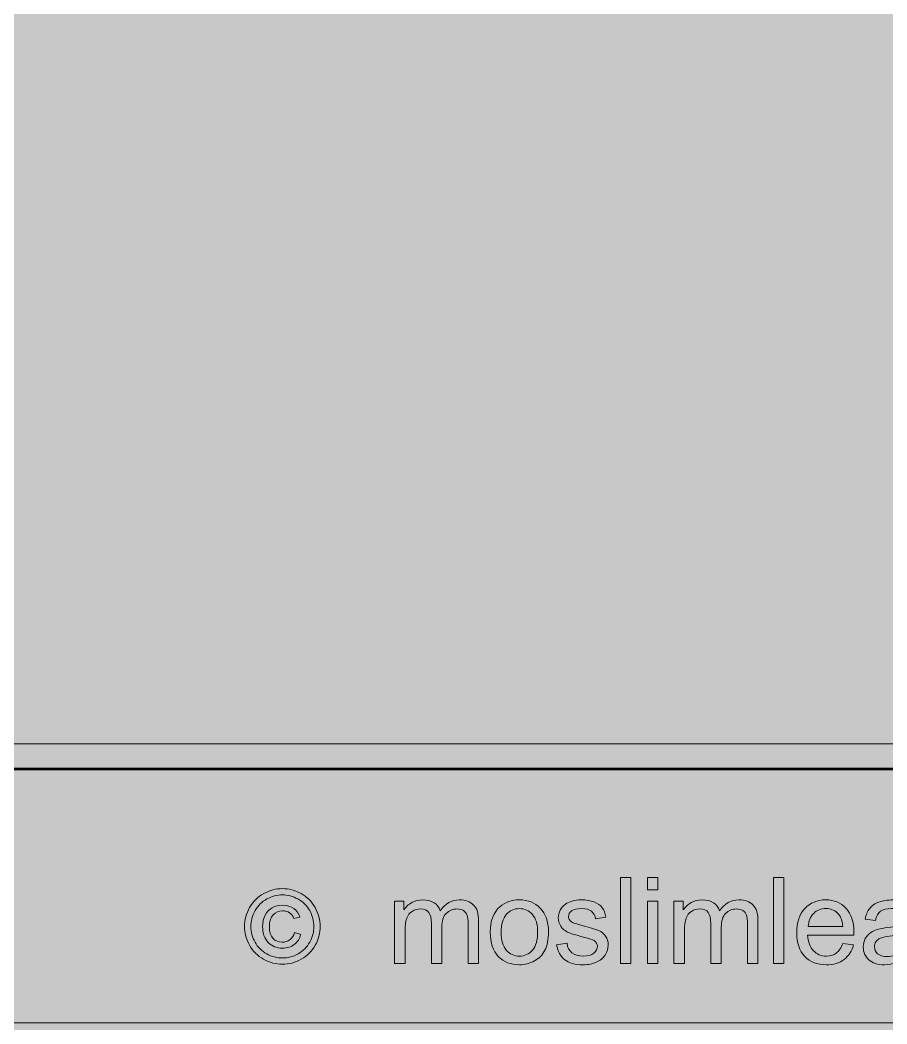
# Model space of a CAD drawing. Header units: inches. Extents: x -1481 to -429, y -1676 to -696.
# Drawn here: x -855.88 to -841.92, y -1277.75 to -1261.57 of the extents above; entities that cross this region are included whole.
import ezdxf

# ---------------------------------------------------------------- set-up
doc = ezdxf.new("R2010")
doc.units = ezdxf.units.IN
doc.header["$MEASUREMENT"] = 0
doc.layers.add('Layer 1', color=7, linetype='Continuous')

# ---------------------------------------------------------------- blocks, each defined once
blk = doc.blocks.new('block 75')
at = {"layer": 'Layer 1', "true_color": 0x009344}
h = blk.add_hatch(color=114, dxfattribs=at)
h.dxf.hatch_style = 2
h.paths.add_polyline_path([(-693.785, -1296.171), (-933.785, -1296.171), (-933.785, -1006.171), (-693.785, -1006.171)])
blk = doc.blocks.new('block 141')
at = {"layer": 'Layer 1', "lineweight": 0}
blk.add_lwpolyline([(-910.384, -1110.533), (-756.319, -1110.533), (-756.319, -1273.233), (-910.384, -1273.233), (-910.384, -1110.533)], dxfattribs=at)
blk = doc.blocks.new('block 140')
at = {"layer": 'Layer 1', "true_color": 0x49c6ea}
h = blk.add_hatch(color=133, dxfattribs=at)
h.dxf.hatch_style = 2
h.paths.add_polyline_path([(-919.173, -1282.809), (-748.857, -1282.809), (-748.857, -1065.618), (-919.173, -1065.618)])
h = blk.add_hatch(color=133, dxfattribs=at)
h.dxf.hatch_style = 2
h.paths.add_polyline_path([(-907.435, -1277.731), (-761.338, -1277.731), (-761.338, -1076.165), (-907.435, -1076.165)])
at = {"layer": 'Layer 1', "true_color": 0xfff4c8}
h = blk.add_hatch(color=254, dxfattribs=at)
h.dxf.hatch_style = 2
h.paths.add_polyline_path([(-912.062, -1273.635), (-756.36, -1273.635), (-756.36, -1241.111), (-912.062, -1241.111)])
at = {"layer": 'Layer 1', "lineweight": 0}
for points in [[(-907.435, -1277.731), (-761.338, -1277.731), (-761.338, -1076.165), (-907.435, -1076.165), (-907.435, -1277.731)], [(-912.062, -1273.635), (-756.36, -1273.635), (-756.36, -1241.111), (-912.062, -1241.111), (-912.062, -1273.635)]]:
    blk.add_lwpolyline(points, dxfattribs=at)
at = {"layer": 'Layer 1', "color": 44, "lineweight": 53, "true_color": 0xaf7e09}
blk.add_lwpolyline([(-912.062, -1273.635), (-756.36, -1273.635), (-756.36, -1241.111), (-912.062, -1241.111), (-912.062, -1273.635)], dxfattribs=at)
at = {"layer": 'Layer 1'}
blk.add_blockref('block 141', (0, 0), dxfattribs=at)
blk = doc.blocks.new('block 151')
at = {"layer": 'Layer 1', "true_color": 0x231f20}
h = blk.add_hatch(color=250, dxfattribs=at)
h.dxf.hatch_style = 2
edge = h.paths.add_edge_path()
edge.add_spline(control_points=[(-851.657, -1275.568), (-851.555, -1275.568), (-851.455, -1275.595), (-851.357, -1275.647), (-851.26, -1275.7), (-851.184, -1275.775), (-851.13, -1275.873), (-851.075, -1275.97), (-851.048, -1276.072), (-851.048, -1276.178), (-851.048, -1276.283), (-851.075, -1276.384), (-851.128, -1276.481), (-851.182, -1276.578), (-851.257, -1276.653), (-851.354, -1276.707), (-851.45, -1276.76), (-851.551, -1276.787), (-851.657, -1276.787), (-851.762, -1276.787), (-851.863, -1276.76), (-851.96, -1276.707), (-852.057, -1276.653), (-852.132, -1276.578), (-852.186, -1276.481), (-852.24, -1276.384), (-852.266, -1276.283), (-852.266, -1276.178), (-852.266, -1276.072), (-852.239, -1275.97), (-852.185, -1275.873), (-852.13, -1275.775), (-852.054, -1275.7), (-851.956, -1275.647), (-851.859, -1275.595), (-851.759, -1275.568), (-851.657, -1275.568)], knot_values=[0, 0, 0, 0, 1, 1, 1, 2, 2, 2, 3, 3, 3, 4, 4, 4, 5, 5, 5, 6, 6, 6, 7, 7, 7, 8, 8, 8, 9, 9, 9, 10, 10, 10, 11, 11, 11, 12, 12, 12, 12], degree=3, periodic=1)
edge = h.paths.add_edge_path()
edge.add_spline(control_points=[(-851.657, -1275.669), (-851.742, -1275.669), (-851.826, -1275.691), (-851.907, -1275.735), (-851.988, -1275.779), (-852.051, -1275.842), (-852.097, -1275.923), (-852.143, -1276.005), (-852.166, -1276.09), (-852.166, -1276.178), (-852.166, -1276.266), (-852.143, -1276.35), (-852.098, -1276.43), (-852.053, -1276.511), (-851.99, -1276.574), (-851.91, -1276.619), (-851.829, -1276.664), (-851.745, -1276.686), (-851.657, -1276.686), (-851.569, -1276.686), (-851.485, -1276.664), (-851.404, -1276.619), (-851.323, -1276.574), (-851.261, -1276.511), (-851.216, -1276.43), (-851.171, -1276.35), (-851.149, -1276.266), (-851.149, -1276.178), (-851.149, -1276.09), (-851.172, -1276.005), (-851.217, -1275.923), (-851.263, -1275.842), (-851.326, -1275.779), (-851.407, -1275.735), (-851.489, -1275.691), (-851.572, -1275.669), (-851.657, -1275.669)], knot_values=[0, 0, 0, 0, 1, 1, 1, 2, 2, 2, 3, 3, 3, 4, 4, 4, 5, 5, 5, 6, 6, 6, 7, 7, 7, 8, 8, 8, 9, 9, 9, 10, 10, 10, 11, 11, 11, 12, 12, 12, 12], degree=3, periodic=1)
edge = h.paths.add_edge_path()
edge.add_spline(control_points=[(-851.461, -1276.277), (-851.461, -1276.277), (-851.362, -1276.306), (-851.362, -1276.306), (-851.378, -1276.373), (-851.413, -1276.426), (-851.465, -1276.467), (-851.518, -1276.507), (-851.581, -1276.527), (-851.656, -1276.527), (-851.751, -1276.527), (-851.828, -1276.496), (-851.887, -1276.435), (-851.946, -1276.373), (-851.976, -1276.288), (-851.976, -1276.18), (-851.976, -1276.108), (-851.962, -1276.047), (-851.935, -1275.994), (-851.909, -1275.942), (-851.87, -1275.902), (-851.82, -1275.876), (-851.771, -1275.849), (-851.714, -1275.836), (-851.65, -1275.836), (-851.578, -1275.836), (-851.519, -1275.853), (-851.471, -1275.887), (-851.424, -1275.921), (-851.391, -1275.968), (-851.374, -1276.026), (-851.374, -1276.026), (-851.47, -1276.05), (-851.47, -1276.05), (-851.487, -1276.01), (-851.51, -1275.979), (-851.542, -1275.958), (-851.573, -1275.937), (-851.61, -1275.926), (-851.653, -1275.926), (-851.715, -1275.926), (-851.766, -1275.948), (-851.806, -1275.992), (-851.846, -1276.036), (-851.866, -1276.1), (-851.866, -1276.182), (-851.866, -1276.265), (-851.847, -1276.327), (-851.809, -1276.369), (-851.771, -1276.411), (-851.722, -1276.432), (-851.662, -1276.432), (-851.613, -1276.432), (-851.571, -1276.419), (-851.534, -1276.39), (-851.498, -1276.362), (-851.473, -1276.325), (-851.461, -1276.277)], knot_values=[0, 0, 0, 0, 1, 1, 1, 2, 2, 2, 3, 3, 3, 4, 4, 4, 5, 5, 5, 6, 6, 6, 7, 7, 7, 8, 8, 8, 9, 9, 9, 10, 10, 10, 11, 11, 11, 12, 12, 12, 13, 13, 13, 14, 14, 14, 15, 15, 15, 16, 16, 16, 17, 17, 17, 18, 18, 18, 19, 19, 19, 19], degree=3, periodic=1)
at = {"layer": 'Layer 1', "lineweight": 0}
for points, knots in [([(-851.657, -1275.568), (-851.555, -1275.568), (-851.455, -1275.595), (-851.357, -1275.647), (-851.26, -1275.7), (-851.184, -1275.775), (-851.13, -1275.873), (-851.075, -1275.97), (-851.048, -1276.072), (-851.048, -1276.178), (-851.048, -1276.283), (-851.075, -1276.384), (-851.128, -1276.481), (-851.182, -1276.578), (-851.257, -1276.653), (-851.354, -1276.707), (-851.45, -1276.76), (-851.551, -1276.787), (-851.657, -1276.787), (-851.762, -1276.787), (-851.863, -1276.76), (-851.96, -1276.707), (-852.057, -1276.653), (-852.132, -1276.578), (-852.186, -1276.481), (-852.24, -1276.384), (-852.266, -1276.283), (-852.266, -1276.178), (-852.266, -1276.072), (-852.239, -1275.97), (-852.185, -1275.873), (-852.13, -1275.775), (-852.054, -1275.7), (-851.956, -1275.647), (-851.859, -1275.595), (-851.759, -1275.568), (-851.657, -1275.568)], [0, 0, 0, 0, 1, 1, 1, 2, 2, 2, 3, 3, 3, 4, 4, 4, 5, 5, 5, 6, 6, 6, 7, 7, 7, 8, 8, 8, 9, 9, 9, 10, 10, 10, 11, 11, 11, 12, 12, 12, 12]), ([(-851.657, -1275.669), (-851.742, -1275.669), (-851.826, -1275.691), (-851.907, -1275.735), (-851.988, -1275.779), (-852.051, -1275.842), (-852.097, -1275.923), (-852.143, -1276.005), (-852.166, -1276.09), (-852.166, -1276.178), (-852.166, -1276.266), (-852.143, -1276.35), (-852.098, -1276.43), (-852.053, -1276.511), (-851.99, -1276.574), (-851.91, -1276.619), (-851.829, -1276.664), (-851.745, -1276.686), (-851.657, -1276.686), (-851.569, -1276.686), (-851.485, -1276.664), (-851.404, -1276.619), (-851.323, -1276.574), (-851.261, -1276.511), (-851.216, -1276.43), (-851.171, -1276.35), (-851.149, -1276.266), (-851.149, -1276.178), (-851.149, -1276.09), (-851.172, -1276.005), (-851.217, -1275.923), (-851.263, -1275.842), (-851.326, -1275.779), (-851.407, -1275.735), (-851.489, -1275.691), (-851.572, -1275.669), (-851.657, -1275.669)], [0, 0, 0, 0, 1, 1, 1, 2, 2, 2, 3, 3, 3, 4, 4, 4, 5, 5, 5, 6, 6, 6, 7, 7, 7, 8, 8, 8, 9, 9, 9, 10, 10, 10, 11, 11, 11, 12, 12, 12, 12]), ([(-851.461, -1276.277), (-851.461, -1276.277), (-851.362, -1276.306), (-851.362, -1276.306), (-851.378, -1276.373), (-851.413, -1276.426), (-851.465, -1276.467), (-851.518, -1276.507), (-851.581, -1276.527), (-851.656, -1276.527), (-851.751, -1276.527), (-851.828, -1276.496), (-851.887, -1276.435), (-851.946, -1276.373), (-851.976, -1276.288), (-851.976, -1276.18), (-851.976, -1276.108), (-851.962, -1276.047), (-851.935, -1275.994), (-851.909, -1275.942), (-851.87, -1275.902), (-851.82, -1275.876), (-851.771, -1275.849), (-851.714, -1275.836), (-851.65, -1275.836), (-851.578, -1275.836), (-851.519, -1275.853), (-851.471, -1275.887), (-851.424, -1275.921), (-851.391, -1275.968), (-851.374, -1276.026), (-851.374, -1276.026), (-851.47, -1276.05), (-851.47, -1276.05), (-851.487, -1276.01), (-851.51, -1275.979), (-851.542, -1275.958), (-851.573, -1275.937), (-851.61, -1275.926), (-851.653, -1275.926), (-851.715, -1275.926), (-851.766, -1275.948), (-851.806, -1275.992), (-851.846, -1276.036), (-851.866, -1276.1), (-851.866, -1276.182), (-851.866, -1276.265), (-851.847, -1276.327), (-851.809, -1276.369), (-851.771, -1276.411), (-851.722, -1276.432), (-851.662, -1276.432), (-851.613, -1276.432), (-851.571, -1276.419), (-851.534, -1276.39), (-851.498, -1276.362), (-851.473, -1276.325), (-851.461, -1276.277)], [0, 0, 0, 0, 1, 1, 1, 2, 2, 2, 3, 3, 3, 4, 4, 4, 5, 5, 5, 6, 6, 6, 7, 7, 7, 8, 8, 8, 9, 9, 9, 10, 10, 10, 11, 11, 11, 12, 12, 12, 13, 13, 13, 14, 14, 14, 15, 15, 15, 16, 16, 16, 17, 17, 17, 18, 18, 18, 19, 19, 19, 19])]:
    blk.add_open_spline(points, degree=3, knots=knots, dxfattribs=at)
blk = doc.blocks.new('block 152')
at = {"layer": 'Layer 1', "true_color": 0x231f20}
h = blk.add_hatch(color=250, dxfattribs=at)
h.dxf.hatch_style = 2
h.paths.add_polyline_path([(-846.21, -1276.772), (-846.21, -1275.391), (-846.041, -1275.391), (-846.041, -1276.772)])
h = blk.add_hatch(color=250, dxfattribs=at)
h.dxf.hatch_style = 2
h.paths.add_polyline_path([(-845.777, -1275.586), (-845.777, -1275.391), (-845.607, -1275.391), (-845.607, -1275.586)])
h.paths.add_polyline_path([(-845.777, -1276.772), (-845.777, -1275.772), (-845.607, -1275.772), (-845.607, -1276.772)])
h = blk.add_hatch(color=250, dxfattribs=at)
h.dxf.hatch_style = 2
h.paths.add_polyline_path([(-843.746, -1276.772), (-843.746, -1275.391), (-843.576, -1275.391), (-843.576, -1276.772)])
h = blk.add_hatch(color=250, dxfattribs=at)
h.dxf.hatch_style = 2
edge = h.paths.add_edge_path()
edge.add_spline(control_points=[(-849.851, -1276.772), (-849.851, -1276.772), (-849.851, -1275.772), (-849.851, -1275.772), (-849.851, -1275.772), (-849.699, -1275.772), (-849.699, -1275.772), (-849.699, -1275.772), (-849.699, -1275.912), (-849.699, -1275.912), (-849.668, -1275.863), (-849.626, -1275.824), (-849.574, -1275.794), (-849.522, -1275.764), (-849.463, -1275.749), (-849.396, -1275.749), (-849.322, -1275.749), (-849.261, -1275.765), (-849.214, -1275.795), (-849.166, -1275.826), (-849.133, -1275.869), (-849.114, -1275.925), (-849.034, -1275.808), (-848.931, -1275.749), (-848.805, -1275.749), (-848.705, -1275.749), (-848.629, -1275.777), (-848.576, -1275.832), (-848.522, -1275.887), (-848.495, -1275.971), (-848.495, -1276.086), (-848.495, -1276.086), (-848.495, -1276.772), (-848.495, -1276.772), (-848.495, -1276.772), (-848.664, -1276.772), (-848.664, -1276.772), (-848.664, -1276.772), (-848.664, -1276.142), (-848.664, -1276.142), (-848.664, -1276.074), (-848.67, -1276.025), (-848.681, -1275.995), (-848.692, -1275.966), (-848.712, -1275.942), (-848.74, -1275.923), (-848.769, -1275.905), (-848.803, -1275.896), (-848.842, -1275.896), (-848.913, -1275.896), (-848.971, -1275.92), (-849.017, -1275.967), (-849.064, -1276.013), (-849.087, -1276.088), (-849.087, -1276.191), (-849.087, -1276.191), (-849.087, -1276.772), (-849.087, -1276.772), (-849.087, -1276.772), (-849.257, -1276.772), (-849.257, -1276.772), (-849.257, -1276.772), (-849.257, -1276.122), (-849.257, -1276.122), (-849.257, -1276.047), (-849.27, -1275.99), (-849.298, -1275.953), (-849.326, -1275.915), (-849.371, -1275.896), (-849.434, -1275.896), (-849.481, -1275.896), (-849.526, -1275.909), (-849.566, -1275.934), (-849.607, -1275.959), (-849.636, -1275.996), (-849.654, -1276.044), (-849.673, -1276.093), (-849.681, -1276.162), (-849.681, -1276.253), (-849.681, -1276.253), (-849.681, -1276.772), (-849.681, -1276.772), (-849.681, -1276.772), (-849.851, -1276.772), (-849.851, -1276.772)], knot_values=[0, 0, 0, 0, 1, 1, 1, 2, 2, 2, 3, 3, 3, 4, 4, 4, 5, 5, 5, 6, 6, 6, 7, 7, 7, 8, 8, 8, 9, 9, 9, 10, 10, 10, 11, 11, 11, 12, 12, 12, 13, 13, 13, 14, 14, 14, 15, 15, 15, 16, 16, 16, 17, 17, 17, 18, 18, 18, 19, 19, 19, 20, 20, 20, 21, 21, 21, 22, 22, 22, 23, 23, 23, 24, 24, 24, 25, 25, 25, 26, 26, 26, 27, 27, 27, 28, 28, 28, 28], degree=3, periodic=1)
h = blk.add_hatch(color=250, dxfattribs=at)
h.dxf.hatch_style = 2
edge = h.paths.add_edge_path()
edge.add_spline(control_points=[(-848.307, -1276.272), (-848.307, -1276.087), (-848.256, -1275.95), (-848.153, -1275.86), (-848.067, -1275.786), (-847.962, -1275.749), (-847.838, -1275.749), (-847.701, -1275.749), (-847.588, -1275.794), (-847.501, -1275.885), (-847.414, -1275.974), (-847.37, -1276.099), (-847.37, -1276.258), (-847.37, -1276.387), (-847.389, -1276.488), (-847.428, -1276.562), (-847.466, -1276.636), (-847.523, -1276.693), (-847.596, -1276.734), (-847.67, -1276.774), (-847.751, -1276.795), (-847.838, -1276.795), (-847.978, -1276.795), (-848.091, -1276.75), (-848.178, -1276.66), (-848.264, -1276.57), (-848.307, -1276.441), (-848.307, -1276.272)], knot_values=[0, 0, 0, 0, 1, 1, 1, 2, 2, 2, 3, 3, 3, 4, 4, 4, 5, 5, 5, 6, 6, 6, 7, 7, 7, 8, 8, 8, 9, 9, 9, 9], degree=3, periodic=1)
edge = h.paths.add_edge_path()
edge.add_spline(control_points=[(-848.133, -1276.272), (-848.133, -1276.4), (-848.105, -1276.496), (-848.049, -1276.56), (-847.993, -1276.624), (-847.923, -1276.656), (-847.838, -1276.656), (-847.754, -1276.656), (-847.684, -1276.624), (-847.628, -1276.559), (-847.572, -1276.495), (-847.544, -1276.398), (-847.544, -1276.267), (-847.544, -1276.143), (-847.572, -1276.049), (-847.629, -1275.985), (-847.685, -1275.921), (-847.755, -1275.89), (-847.838, -1275.89), (-847.923, -1275.89), (-847.993, -1275.921), (-848.049, -1275.985), (-848.105, -1276.048), (-848.133, -1276.144), (-848.133, -1276.272)], knot_values=[0, 0, 0, 0, 1, 1, 1, 2, 2, 2, 3, 3, 3, 4, 4, 4, 5, 5, 5, 6, 6, 6, 7, 7, 7, 8, 8, 8, 8], degree=3, periodic=1)
h = blk.add_hatch(color=250, dxfattribs=at)
h.dxf.hatch_style = 2
edge = h.paths.add_edge_path()
edge.add_spline(control_points=[(-847.239, -1276.474), (-847.239, -1276.474), (-847.071, -1276.447), (-847.071, -1276.447), (-847.062, -1276.515), (-847.036, -1276.566), (-846.993, -1276.602), (-846.95, -1276.638), (-846.89, -1276.656), (-846.812, -1276.656), (-846.734, -1276.656), (-846.677, -1276.64), (-846.639, -1276.608), (-846.601, -1276.576), (-846.582, -1276.539), (-846.582, -1276.496), (-846.582, -1276.458), (-846.599, -1276.428), (-846.632, -1276.406), (-846.655, -1276.391), (-846.713, -1276.372), (-846.806, -1276.349), (-846.93, -1276.317), (-847.016, -1276.29), (-847.064, -1276.267), (-847.112, -1276.244), (-847.149, -1276.212), (-847.173, -1276.172), (-847.198, -1276.131), (-847.211, -1276.086), (-847.211, -1276.038), (-847.211, -1275.993), (-847.2, -1275.952), (-847.18, -1275.914), (-847.16, -1275.876), (-847.132, -1275.844), (-847.097, -1275.819), (-847.07, -1275.799), (-847.034, -1275.783), (-846.989, -1275.77), (-846.943, -1275.756), (-846.895, -1275.749), (-846.842, -1275.749), (-846.764, -1275.749), (-846.695, -1275.761), (-846.636, -1275.783), (-846.576, -1275.806), (-846.532, -1275.836), (-846.504, -1275.875), (-846.476, -1275.914), (-846.457, -1275.966), (-846.446, -1276.03), (-846.446, -1276.03), (-846.612, -1276.053), (-846.612, -1276.053), (-846.619, -1276.001), (-846.641, -1275.961), (-846.677, -1275.932), (-846.713, -1275.903), (-846.764, -1275.889), (-846.83, -1275.889), (-846.908, -1275.889), (-846.964, -1275.901), (-846.997, -1275.927), (-847.03, -1275.953), (-847.047, -1275.983), (-847.047, -1276.018), (-847.047, -1276.04), (-847.04, -1276.06), (-847.026, -1276.077), (-847.012, -1276.095), (-846.991, -1276.111), (-846.961, -1276.122), (-846.944, -1276.128), (-846.894, -1276.143), (-846.811, -1276.166), (-846.691, -1276.198), (-846.608, -1276.224), (-846.56, -1276.244), (-846.513, -1276.265), (-846.476, -1276.295), (-846.449, -1276.333), (-846.422, -1276.372), (-846.408, -1276.421), (-846.408, -1276.479), (-846.408, -1276.535), (-846.425, -1276.588), (-846.458, -1276.638), (-846.49, -1276.688), (-846.538, -1276.727), (-846.6, -1276.754), (-846.663, -1276.781), (-846.733, -1276.795), (-846.811, -1276.795), (-846.941, -1276.795), (-847.04, -1276.768), (-847.108, -1276.714), (-847.177, -1276.66), (-847.22, -1276.58), (-847.239, -1276.474)], knot_values=[0, 0, 0, 0, 1, 1, 1, 2, 2, 2, 3, 3, 3, 4, 4, 4, 5, 5, 5, 6, 6, 6, 7, 7, 7, 8, 8, 8, 9, 9, 9, 10, 10, 10, 11, 11, 11, 12, 12, 12, 13, 13, 13, 14, 14, 14, 15, 15, 15, 16, 16, 16, 17, 17, 17, 18, 18, 18, 19, 19, 19, 20, 20, 20, 21, 21, 21, 22, 22, 22, 23, 23, 23, 24, 24, 24, 25, 25, 25, 26, 26, 26, 27, 27, 27, 28, 28, 28, 29, 29, 29, 30, 30, 30, 31, 31, 31, 32, 32, 32, 33, 33, 33, 33], degree=3, periodic=1)
h = blk.add_hatch(color=250, dxfattribs=at)
h.dxf.hatch_style = 2
edge = h.paths.add_edge_path()
edge.add_spline(control_points=[(-845.349, -1276.772), (-845.349, -1276.772), (-845.349, -1275.772), (-845.349, -1275.772), (-845.349, -1275.772), (-845.198, -1275.772), (-845.198, -1275.772), (-845.198, -1275.772), (-845.198, -1275.912), (-845.198, -1275.912), (-845.166, -1275.863), (-845.124, -1275.824), (-845.072, -1275.794), (-845.02, -1275.764), (-844.961, -1275.749), (-844.894, -1275.749), (-844.82, -1275.749), (-844.759, -1275.765), (-844.712, -1275.795), (-844.665, -1275.826), (-844.631, -1275.869), (-844.612, -1275.925), (-844.532, -1275.808), (-844.429, -1275.749), (-844.303, -1275.749), (-844.203, -1275.749), (-844.127, -1275.777), (-844.074, -1275.832), (-844.02, -1275.887), (-843.994, -1275.971), (-843.994, -1276.086), (-843.994, -1276.086), (-843.994, -1276.772), (-843.994, -1276.772), (-843.994, -1276.772), (-844.162, -1276.772), (-844.162, -1276.772), (-844.162, -1276.772), (-844.162, -1276.142), (-844.162, -1276.142), (-844.162, -1276.074), (-844.168, -1276.025), (-844.179, -1275.995), (-844.19, -1275.966), (-844.21, -1275.942), (-844.239, -1275.923), (-844.268, -1275.905), (-844.301, -1275.896), (-844.34, -1275.896), (-844.411, -1275.896), (-844.469, -1275.92), (-844.516, -1275.967), (-844.562, -1276.013), (-844.585, -1276.088), (-844.585, -1276.191), (-844.585, -1276.191), (-844.585, -1276.772), (-844.585, -1276.772), (-844.585, -1276.772), (-844.755, -1276.772), (-844.755, -1276.772), (-844.755, -1276.772), (-844.755, -1276.122), (-844.755, -1276.122), (-844.755, -1276.047), (-844.769, -1275.99), (-844.796, -1275.953), (-844.824, -1275.915), (-844.869, -1275.896), (-844.932, -1275.896), (-844.98, -1275.896), (-845.024, -1275.909), (-845.064, -1275.934), (-845.105, -1275.959), (-845.134, -1275.996), (-845.152, -1276.044), (-845.171, -1276.093), (-845.18, -1276.162), (-845.18, -1276.253), (-845.18, -1276.253), (-845.18, -1276.772), (-845.18, -1276.772), (-845.18, -1276.772), (-845.349, -1276.772), (-845.349, -1276.772)], knot_values=[0, 0, 0, 0, 1, 1, 1, 2, 2, 2, 3, 3, 3, 4, 4, 4, 5, 5, 5, 6, 6, 6, 7, 7, 7, 8, 8, 8, 9, 9, 9, 10, 10, 10, 11, 11, 11, 12, 12, 12, 13, 13, 13, 14, 14, 14, 15, 15, 15, 16, 16, 16, 17, 17, 17, 18, 18, 18, 19, 19, 19, 20, 20, 20, 21, 21, 21, 22, 22, 22, 23, 23, 23, 24, 24, 24, 25, 25, 25, 26, 26, 26, 27, 27, 27, 28, 28, 28, 28], degree=3, periodic=1)
h = blk.add_hatch(color=250, dxfattribs=at)
h.dxf.hatch_style = 2
edge = h.paths.add_edge_path()
edge.add_spline(control_points=[(-842.629, -1276.45), (-842.629, -1276.45), (-842.453, -1276.472), (-842.453, -1276.472), (-842.481, -1276.574), (-842.532, -1276.654), (-842.607, -1276.71), (-842.682, -1276.767), (-842.777, -1276.795), (-842.893, -1276.795), (-843.04, -1276.795), (-843.156, -1276.75), (-843.241, -1276.66), (-843.327, -1276.57), (-843.37, -1276.443), (-843.37, -1276.281), (-843.37, -1276.112), (-843.327, -1275.982), (-843.24, -1275.889), (-843.153, -1275.796), (-843.041, -1275.749), (-842.903, -1275.749), (-842.769, -1275.749), (-842.66, -1275.795), (-842.575, -1275.886), (-842.49, -1275.977), (-842.448, -1276.105), (-842.448, -1276.27), (-842.448, -1276.28), (-842.448, -1276.295), (-842.449, -1276.316), (-842.449, -1276.316), (-843.195, -1276.316), (-843.195, -1276.316), (-843.188, -1276.425), (-843.157, -1276.51), (-843.102, -1276.568), (-843.046, -1276.626), (-842.976, -1276.656), (-842.892, -1276.656), (-842.83, -1276.656), (-842.777, -1276.639), (-842.733, -1276.607), (-842.689, -1276.574), (-842.654, -1276.522), (-842.629, -1276.45)], knot_values=[0, 0, 0, 0, 1, 1, 1, 2, 2, 2, 3, 3, 3, 4, 4, 4, 5, 5, 5, 6, 6, 6, 7, 7, 7, 8, 8, 8, 9, 9, 9, 10, 10, 10, 11, 11, 11, 12, 12, 12, 13, 13, 13, 14, 14, 14, 15, 15, 15, 15], degree=3, periodic=1)
edge = h.paths.add_edge_path()
edge.add_spline(control_points=[(-843.185, -1276.176), (-843.185, -1276.176), (-842.627, -1276.176), (-842.627, -1276.176), (-842.634, -1276.092), (-842.656, -1276.029), (-842.691, -1275.987), (-842.745, -1275.921), (-842.815, -1275.889), (-842.901, -1275.889), (-842.979, -1275.889), (-843.044, -1275.915), (-843.097, -1275.967), (-843.15, -1276.019), (-843.18, -1276.089), (-843.185, -1276.176)], knot_values=[0, 0, 0, 0, 1, 1, 1, 2, 2, 2, 3, 3, 3, 4, 4, 4, 5, 5, 5, 5], degree=3, periodic=1)
h = blk.add_hatch(color=250, dxfattribs=at)
h.dxf.hatch_style = 2
edge = h.paths.add_edge_path()
edge.add_spline(control_points=[(-841.588, -1276.649), (-841.65, -1276.702), (-841.711, -1276.74), (-841.769, -1276.762), (-841.827, -1276.784), (-841.89, -1276.795), (-841.956, -1276.795), (-842.066, -1276.795), (-842.15, -1276.768), (-842.209, -1276.714), (-842.268, -1276.661), (-842.298, -1276.592), (-842.298, -1276.508), (-842.298, -1276.46), (-842.287, -1276.415), (-842.265, -1276.374), (-842.242, -1276.334), (-842.213, -1276.301), (-842.177, -1276.277), (-842.141, -1276.253), (-842.1, -1276.234), (-842.055, -1276.221), (-842.022, -1276.213), (-841.971, -1276.204), (-841.904, -1276.196), (-841.767, -1276.179), (-841.666, -1276.16), (-841.602, -1276.137), (-841.601, -1276.114), (-841.601, -1276.1), (-841.601, -1276.093), (-841.601, -1276.024), (-841.617, -1275.976), (-841.649, -1275.947), (-841.692, -1275.909), (-841.757, -1275.89), (-841.842, -1275.89), (-841.922, -1275.89), (-841.981, -1275.904), (-842.019, -1275.932), (-842.057, -1275.96), (-842.085, -1276.009), (-842.103, -1276.08), (-842.103, -1276.08), (-842.269, -1276.058), (-842.269, -1276.058), (-842.254, -1275.987), (-842.229, -1275.929), (-842.194, -1275.886), (-842.16, -1275.842), (-842.11, -1275.808), (-842.045, -1275.785), (-841.979, -1275.761), (-841.904, -1275.749), (-841.818, -1275.749), (-841.732, -1275.749), (-841.663, -1275.76), (-841.609, -1275.779), (-841.556, -1275.799), (-841.517, -1275.825), (-841.492, -1275.855), (-841.466, -1275.886), (-841.449, -1275.924), (-841.439, -1275.971), (-841.433, -1276), (-841.43, -1276.052), (-841.43, -1276.127), (-841.43, -1276.127), (-841.43, -1276.353), (-841.43, -1276.353), (-841.43, -1276.511), (-841.427, -1276.61), (-841.42, -1276.652), (-841.412, -1276.694), (-841.398, -1276.734), (-841.377, -1276.772), (-841.377, -1276.772), (-841.554, -1276.772), (-841.554, -1276.772), (-841.571, -1276.737), (-841.583, -1276.696), (-841.588, -1276.649)], knot_values=[0, 0, 0, 0, 1, 1, 1, 2, 2, 2, 3, 3, 3, 4, 4, 4, 5, 5, 5, 6, 6, 6, 7, 7, 7, 8, 8, 8, 9, 9, 9, 10, 10, 10, 11, 11, 11, 12, 12, 12, 13, 13, 13, 14, 14, 14, 15, 15, 15, 16, 16, 16, 17, 17, 17, 18, 18, 18, 19, 19, 19, 20, 20, 20, 21, 21, 21, 22, 22, 22, 23, 23, 23, 24, 24, 24, 25, 25, 25, 26, 26, 26, 27, 27, 27, 27], degree=3, periodic=1)
edge = h.paths.add_edge_path()
edge.add_spline(control_points=[(-841.602, -1276.27), (-841.663, -1276.295), (-841.756, -1276.317), (-841.879, -1276.334), (-841.948, -1276.344), (-841.998, -1276.356), (-842.027, -1276.368), (-842.056, -1276.381), (-842.078, -1276.399), (-842.094, -1276.423), (-842.109, -1276.447), (-842.117, -1276.474), (-842.117, -1276.504), (-842.117, -1276.549), (-842.1, -1276.587), (-842.066, -1276.617), (-842.032, -1276.647), (-841.982, -1276.662), (-841.916, -1276.662), (-841.85, -1276.662), (-841.792, -1276.648), (-841.741, -1276.619), (-841.69, -1276.591), (-841.653, -1276.552), (-841.629, -1276.502), (-841.611, -1276.464), (-841.602, -1276.407), (-841.602, -1276.332), (-841.602, -1276.332), (-841.602, -1276.27), (-841.602, -1276.27)], knot_values=[0, 0, 0, 0, 1, 1, 1, 2, 2, 2, 3, 3, 3, 4, 4, 4, 5, 5, 5, 6, 6, 6, 7, 7, 7, 8, 8, 8, 9, 9, 9, 10, 10, 10, 10], degree=3, periodic=1)
at = {"layer": 'Layer 1', "lineweight": 0}
for points in [[(-846.21, -1276.772), (-846.21, -1275.391), (-846.041, -1275.391), (-846.041, -1276.772), (-846.21, -1276.772)], [(-845.777, -1275.586), (-845.777, -1275.391), (-845.607, -1275.391), (-845.607, -1275.586), (-845.777, -1275.586)], [(-843.746, -1276.772), (-843.746, -1275.391), (-843.576, -1275.391), (-843.576, -1276.772), (-843.746, -1276.772)], [(-845.777, -1276.772), (-845.777, -1275.772), (-845.607, -1275.772), (-845.607, -1276.772), (-845.777, -1276.772)]]:
    blk.add_lwpolyline(points, dxfattribs=at)
for points, knots in [([(-849.851, -1276.772), (-849.851, -1276.772), (-849.851, -1275.772), (-849.851, -1275.772), (-849.851, -1275.772), (-849.699, -1275.772), (-849.699, -1275.772), (-849.699, -1275.772), (-849.699, -1275.912), (-849.699, -1275.912), (-849.668, -1275.863), (-849.626, -1275.824), (-849.574, -1275.794), (-849.522, -1275.764), (-849.463, -1275.749), (-849.396, -1275.749), (-849.322, -1275.749), (-849.261, -1275.765), (-849.214, -1275.795), (-849.166, -1275.826), (-849.133, -1275.869), (-849.114, -1275.925), (-849.034, -1275.808), (-848.931, -1275.749), (-848.805, -1275.749), (-848.705, -1275.749), (-848.629, -1275.777), (-848.576, -1275.832), (-848.522, -1275.887), (-848.495, -1275.971), (-848.495, -1276.086), (-848.495, -1276.086), (-848.495, -1276.772), (-848.495, -1276.772), (-848.495, -1276.772), (-848.664, -1276.772), (-848.664, -1276.772), (-848.664, -1276.772), (-848.664, -1276.142), (-848.664, -1276.142), (-848.664, -1276.074), (-848.67, -1276.025), (-848.681, -1275.995), (-848.692, -1275.966), (-848.712, -1275.942), (-848.74, -1275.923), (-848.769, -1275.905), (-848.803, -1275.896), (-848.842, -1275.896), (-848.913, -1275.896), (-848.971, -1275.92), (-849.017, -1275.967), (-849.064, -1276.013), (-849.087, -1276.088), (-849.087, -1276.191), (-849.087, -1276.191), (-849.087, -1276.772), (-849.087, -1276.772), (-849.087, -1276.772), (-849.257, -1276.772), (-849.257, -1276.772), (-849.257, -1276.772), (-849.257, -1276.122), (-849.257, -1276.122), (-849.257, -1276.047), (-849.27, -1275.99), (-849.298, -1275.953), (-849.326, -1275.915), (-849.371, -1275.896), (-849.434, -1275.896), (-849.481, -1275.896), (-849.526, -1275.909), (-849.566, -1275.934), (-849.607, -1275.959), (-849.636, -1275.996), (-849.654, -1276.044), (-849.673, -1276.093), (-849.681, -1276.162), (-849.681, -1276.253), (-849.681, -1276.253), (-849.681, -1276.772), (-849.681, -1276.772), (-849.681, -1276.772), (-849.851, -1276.772), (-849.851, -1276.772)], [0, 0, 0, 0, 1, 1, 1, 2, 2, 2, 3, 3, 3, 4, 4, 4, 5, 5, 5, 6, 6, 6, 7, 7, 7, 8, 8, 8, 9, 9, 9, 10, 10, 10, 11, 11, 11, 12, 12, 12, 13, 13, 13, 14, 14, 14, 15, 15, 15, 16, 16, 16, 17, 17, 17, 18, 18, 18, 19, 19, 19, 20, 20, 20, 21, 21, 21, 22, 22, 22, 23, 23, 23, 24, 24, 24, 25, 25, 25, 26, 26, 26, 27, 27, 27, 28, 28, 28, 28]), ([(-848.307, -1276.272), (-848.307, -1276.087), (-848.256, -1275.95), (-848.153, -1275.86), (-848.067, -1275.786), (-847.962, -1275.749), (-847.838, -1275.749), (-847.701, -1275.749), (-847.588, -1275.794), (-847.501, -1275.885), (-847.414, -1275.974), (-847.37, -1276.099), (-847.37, -1276.258), (-847.37, -1276.387), (-847.389, -1276.488), (-847.428, -1276.562), (-847.466, -1276.636), (-847.523, -1276.693), (-847.596, -1276.734), (-847.67, -1276.774), (-847.751, -1276.795), (-847.838, -1276.795), (-847.978, -1276.795), (-848.091, -1276.75), (-848.178, -1276.66), (-848.264, -1276.57), (-848.307, -1276.441), (-848.307, -1276.272)], [0, 0, 0, 0, 1, 1, 1, 2, 2, 2, 3, 3, 3, 4, 4, 4, 5, 5, 5, 6, 6, 6, 7, 7, 7, 8, 8, 8, 9, 9, 9, 9]), ([(-847.239, -1276.474), (-847.239, -1276.474), (-847.071, -1276.447), (-847.071, -1276.447), (-847.062, -1276.515), (-847.036, -1276.566), (-846.993, -1276.602), (-846.95, -1276.638), (-846.89, -1276.656), (-846.812, -1276.656), (-846.734, -1276.656), (-846.677, -1276.64), (-846.639, -1276.608), (-846.601, -1276.576), (-846.582, -1276.539), (-846.582, -1276.496), (-846.582, -1276.458), (-846.599, -1276.428), (-846.632, -1276.406), (-846.655, -1276.391), (-846.713, -1276.372), (-846.806, -1276.349), (-846.93, -1276.317), (-847.016, -1276.29), (-847.064, -1276.267), (-847.112, -1276.244), (-847.149, -1276.212), (-847.173, -1276.172), (-847.198, -1276.131), (-847.211, -1276.086), (-847.211, -1276.038), (-847.211, -1275.993), (-847.2, -1275.952), (-847.18, -1275.914), (-847.16, -1275.876), (-847.132, -1275.844), (-847.097, -1275.819), (-847.07, -1275.799), (-847.034, -1275.783), (-846.989, -1275.77), (-846.943, -1275.756), (-846.895, -1275.749), (-846.842, -1275.749), (-846.764, -1275.749), (-846.695, -1275.761), (-846.636, -1275.783), (-846.576, -1275.806), (-846.532, -1275.836), (-846.504, -1275.875), (-846.476, -1275.914), (-846.457, -1275.966), (-846.446, -1276.03), (-846.446, -1276.03), (-846.612, -1276.053), (-846.612, -1276.053), (-846.619, -1276.001), (-846.641, -1275.961), (-846.677, -1275.932), (-846.713, -1275.903), (-846.764, -1275.889), (-846.83, -1275.889), (-846.908, -1275.889), (-846.964, -1275.901), (-846.997, -1275.927), (-847.03, -1275.953), (-847.047, -1275.983), (-847.047, -1276.018), (-847.047, -1276.04), (-847.04, -1276.06), (-847.026, -1276.077), (-847.012, -1276.095), (-846.991, -1276.111), (-846.961, -1276.122), (-846.944, -1276.128), (-846.894, -1276.143), (-846.811, -1276.166), (-846.691, -1276.198), (-846.608, -1276.224), (-846.56, -1276.244), (-846.513, -1276.265), (-846.476, -1276.295), (-846.449, -1276.333), (-846.422, -1276.372), (-846.408, -1276.421), (-846.408, -1276.479), (-846.408, -1276.535), (-846.425, -1276.588), (-846.458, -1276.638), (-846.49, -1276.688), (-846.538, -1276.727), (-846.6, -1276.754), (-846.663, -1276.781), (-846.733, -1276.795), (-846.811, -1276.795), (-846.941, -1276.795), (-847.04, -1276.768), (-847.108, -1276.714), (-847.177, -1276.66), (-847.22, -1276.58), (-847.239, -1276.474)], [0, 0, 0, 0, 1, 1, 1, 2, 2, 2, 3, 3, 3, 4, 4, 4, 5, 5, 5, 6, 6, 6, 7, 7, 7, 8, 8, 8, 9, 9, 9, 10, 10, 10, 11, 11, 11, 12, 12, 12, 13, 13, 13, 14, 14, 14, 15, 15, 15, 16, 16, 16, 17, 17, 17, 18, 18, 18, 19, 19, 19, 20, 20, 20, 21, 21, 21, 22, 22, 22, 23, 23, 23, 24, 24, 24, 25, 25, 25, 26, 26, 26, 27, 27, 27, 28, 28, 28, 29, 29, 29, 30, 30, 30, 31, 31, 31, 32, 32, 32, 33, 33, 33, 33]), ([(-845.349, -1276.772), (-845.349, -1276.772), (-845.349, -1275.772), (-845.349, -1275.772), (-845.349, -1275.772), (-845.198, -1275.772), (-845.198, -1275.772), (-845.198, -1275.772), (-845.198, -1275.912), (-845.198, -1275.912), (-845.166, -1275.863), (-845.124, -1275.824), (-845.072, -1275.794), (-845.02, -1275.764), (-844.961, -1275.749), (-844.894, -1275.749), (-844.82, -1275.749), (-844.759, -1275.765), (-844.712, -1275.795), (-844.665, -1275.826), (-844.631, -1275.869), (-844.612, -1275.925), (-844.532, -1275.808), (-844.429, -1275.749), (-844.303, -1275.749), (-844.203, -1275.749), (-844.127, -1275.777), (-844.074, -1275.832), (-844.02, -1275.887), (-843.994, -1275.971), (-843.994, -1276.086), (-843.994, -1276.086), (-843.994, -1276.772), (-843.994, -1276.772), (-843.994, -1276.772), (-844.162, -1276.772), (-844.162, -1276.772), (-844.162, -1276.772), (-844.162, -1276.142), (-844.162, -1276.142), (-844.162, -1276.074), (-844.168, -1276.025), (-844.179, -1275.995), (-844.19, -1275.966), (-844.21, -1275.942), (-844.239, -1275.923), (-844.268, -1275.905), (-844.301, -1275.896), (-844.34, -1275.896), (-844.411, -1275.896), (-844.469, -1275.92), (-844.516, -1275.967), (-844.562, -1276.013), (-844.585, -1276.088), (-844.585, -1276.191), (-844.585, -1276.191), (-844.585, -1276.772), (-844.585, -1276.772), (-844.585, -1276.772), (-844.755, -1276.772), (-844.755, -1276.772), (-844.755, -1276.772), (-844.755, -1276.122), (-844.755, -1276.122), (-844.755, -1276.047), (-844.769, -1275.99), (-844.796, -1275.953), (-844.824, -1275.915), (-844.869, -1275.896), (-844.932, -1275.896), (-844.98, -1275.896), (-845.024, -1275.909), (-845.064, -1275.934), (-845.105, -1275.959), (-845.134, -1275.996), (-845.152, -1276.044), (-845.171, -1276.093), (-845.18, -1276.162), (-845.18, -1276.253), (-845.18, -1276.253), (-845.18, -1276.772), (-845.18, -1276.772), (-845.18, -1276.772), (-845.349, -1276.772), (-845.349, -1276.772)], [0, 0, 0, 0, 1, 1, 1, 2, 2, 2, 3, 3, 3, 4, 4, 4, 5, 5, 5, 6, 6, 6, 7, 7, 7, 8, 8, 8, 9, 9, 9, 10, 10, 10, 11, 11, 11, 12, 12, 12, 13, 13, 13, 14, 14, 14, 15, 15, 15, 16, 16, 16, 17, 17, 17, 18, 18, 18, 19, 19, 19, 20, 20, 20, 21, 21, 21, 22, 22, 22, 23, 23, 23, 24, 24, 24, 25, 25, 25, 26, 26, 26, 27, 27, 27, 28, 28, 28, 28]), ([(-842.629, -1276.45), (-842.629, -1276.45), (-842.453, -1276.472), (-842.453, -1276.472), (-842.481, -1276.574), (-842.532, -1276.654), (-842.607, -1276.71), (-842.682, -1276.767), (-842.777, -1276.795), (-842.893, -1276.795), (-843.04, -1276.795), (-843.156, -1276.75), (-843.241, -1276.66), (-843.327, -1276.57), (-843.37, -1276.443), (-843.37, -1276.281), (-843.37, -1276.112), (-843.327, -1275.982), (-843.24, -1275.889), (-843.153, -1275.796), (-843.041, -1275.749), (-842.903, -1275.749), (-842.769, -1275.749), (-842.66, -1275.795), (-842.575, -1275.886), (-842.49, -1275.977), (-842.448, -1276.105), (-842.448, -1276.27), (-842.448, -1276.28), (-842.448, -1276.295), (-842.449, -1276.316), (-842.449, -1276.316), (-843.195, -1276.316), (-843.195, -1276.316), (-843.188, -1276.425), (-843.157, -1276.51), (-843.102, -1276.568), (-843.046, -1276.626), (-842.976, -1276.656), (-842.892, -1276.656), (-842.83, -1276.656), (-842.777, -1276.639), (-842.733, -1276.607), (-842.689, -1276.574), (-842.654, -1276.522), (-842.629, -1276.45)], [0, 0, 0, 0, 1, 1, 1, 2, 2, 2, 3, 3, 3, 4, 4, 4, 5, 5, 5, 6, 6, 6, 7, 7, 7, 8, 8, 8, 9, 9, 9, 10, 10, 10, 11, 11, 11, 12, 12, 12, 13, 13, 13, 14, 14, 14, 15, 15, 15, 15]), ([(-841.588, -1276.649), (-841.65, -1276.702), (-841.711, -1276.74), (-841.769, -1276.762), (-841.827, -1276.784), (-841.89, -1276.795), (-841.956, -1276.795), (-842.066, -1276.795), (-842.15, -1276.768), (-842.209, -1276.714), (-842.268, -1276.661), (-842.298, -1276.592), (-842.298, -1276.508), (-842.298, -1276.46), (-842.287, -1276.415), (-842.265, -1276.374), (-842.242, -1276.334), (-842.213, -1276.301), (-842.177, -1276.277), (-842.141, -1276.253), (-842.1, -1276.234), (-842.055, -1276.221), (-842.022, -1276.213), (-841.971, -1276.204), (-841.904, -1276.196), (-841.767, -1276.179), (-841.666, -1276.16), (-841.602, -1276.137), (-841.601, -1276.114), (-841.601, -1276.1), (-841.601, -1276.093), (-841.601, -1276.024), (-841.617, -1275.976), (-841.649, -1275.947), (-841.692, -1275.909), (-841.757, -1275.89), (-841.842, -1275.89), (-841.922, -1275.89), (-841.981, -1275.904), (-842.019, -1275.932), (-842.057, -1275.96), (-842.085, -1276.009), (-842.103, -1276.08), (-842.103, -1276.08), (-842.269, -1276.058), (-842.269, -1276.058), (-842.254, -1275.987), (-842.229, -1275.929), (-842.194, -1275.886), (-842.16, -1275.842), (-842.11, -1275.808), (-842.045, -1275.785), (-841.979, -1275.761), (-841.904, -1275.749), (-841.818, -1275.749), (-841.732, -1275.749), (-841.663, -1275.76), (-841.609, -1275.779), (-841.556, -1275.799), (-841.517, -1275.825), (-841.492, -1275.855), (-841.466, -1275.886), (-841.449, -1275.924), (-841.439, -1275.971), (-841.433, -1276), (-841.43, -1276.052), (-841.43, -1276.127), (-841.43, -1276.127), (-841.43, -1276.353), (-841.43, -1276.353), (-841.43, -1276.511), (-841.427, -1276.61), (-841.42, -1276.652), (-841.412, -1276.694), (-841.398, -1276.734), (-841.377, -1276.772), (-841.377, -1276.772), (-841.554, -1276.772), (-841.554, -1276.772), (-841.571, -1276.737), (-841.583, -1276.696), (-841.588, -1276.649)], [0, 0, 0, 0, 1, 1, 1, 2, 2, 2, 3, 3, 3, 4, 4, 4, 5, 5, 5, 6, 6, 6, 7, 7, 7, 8, 8, 8, 9, 9, 9, 10, 10, 10, 11, 11, 11, 12, 12, 12, 13, 13, 13, 14, 14, 14, 15, 15, 15, 16, 16, 16, 17, 17, 17, 18, 18, 18, 19, 19, 19, 20, 20, 20, 21, 21, 21, 22, 22, 22, 23, 23, 23, 24, 24, 24, 25, 25, 25, 26, 26, 26, 27, 27, 27, 27]), ([(-848.133, -1276.272), (-848.133, -1276.4), (-848.105, -1276.496), (-848.049, -1276.56), (-847.993, -1276.624), (-847.923, -1276.656), (-847.838, -1276.656), (-847.754, -1276.656), (-847.684, -1276.624), (-847.628, -1276.559), (-847.572, -1276.495), (-847.544, -1276.398), (-847.544, -1276.267), (-847.544, -1276.143), (-847.572, -1276.049), (-847.629, -1275.985), (-847.685, -1275.921), (-847.755, -1275.89), (-847.838, -1275.89), (-847.923, -1275.89), (-847.993, -1275.921), (-848.049, -1275.985), (-848.105, -1276.048), (-848.133, -1276.144), (-848.133, -1276.272)], [0, 0, 0, 0, 1, 1, 1, 2, 2, 2, 3, 3, 3, 4, 4, 4, 5, 5, 5, 6, 6, 6, 7, 7, 7, 8, 8, 8, 8]), ([(-843.185, -1276.176), (-843.185, -1276.176), (-842.627, -1276.176), (-842.627, -1276.176), (-842.634, -1276.092), (-842.656, -1276.029), (-842.691, -1275.987), (-842.745, -1275.921), (-842.815, -1275.889), (-842.901, -1275.889), (-842.979, -1275.889), (-843.044, -1275.915), (-843.097, -1275.967), (-843.15, -1276.019), (-843.18, -1276.089), (-843.185, -1276.176)], [0, 0, 0, 0, 1, 1, 1, 2, 2, 2, 3, 3, 3, 4, 4, 4, 5, 5, 5, 5]), ([(-841.602, -1276.27), (-841.663, -1276.295), (-841.756, -1276.317), (-841.879, -1276.334), (-841.948, -1276.344), (-841.998, -1276.356), (-842.027, -1276.368), (-842.056, -1276.381), (-842.078, -1276.399), (-842.094, -1276.423), (-842.109, -1276.447), (-842.117, -1276.474), (-842.117, -1276.504), (-842.117, -1276.549), (-842.1, -1276.587), (-842.066, -1276.617), (-842.032, -1276.647), (-841.982, -1276.662), (-841.916, -1276.662), (-841.85, -1276.662), (-841.792, -1276.648), (-841.741, -1276.619), (-841.69, -1276.591), (-841.653, -1276.552), (-841.629, -1276.502), (-841.611, -1276.464), (-841.602, -1276.407), (-841.602, -1276.332), (-841.602, -1276.332), (-841.602, -1276.27), (-841.602, -1276.27)], [0, 0, 0, 0, 1, 1, 1, 2, 2, 2, 3, 3, 3, 4, 4, 4, 5, 5, 5, 6, 6, 6, 7, 7, 7, 8, 8, 8, 9, 9, 9, 10, 10, 10, 10])]:
    blk.add_open_spline(points, degree=3, knots=knots, dxfattribs=at)
blk = doc.blocks.new('block 145')
at = {"layer": 'Layer 1'}
for name in ['block 152', 'block 151']:
    blk.add_blockref(name, (0, 0), dxfattribs=at)
blk = doc.blocks.new('block 139')
at = {"layer": 'Layer 1'}
for name in ['block 140', 'block 145']:
    blk.add_blockref(name, (0, 0), dxfattribs=at)

msp = doc.modelspace()

# ---------------------------------------------------------------- hatches: boundary and pattern name
at = {"layer": 'Layer 1', "true_color": 0x006738}
h = msp.add_hatch(color=116, dxfattribs=at)
h.dxf.hatch_style = 2
h.paths.add_polyline_path([(-749.015, -1281.171), (-919.015, -1281.171), (-919.015, -1062.796), (-749.015, -1062.796)])

# ---------------------------------------------------------------- block references
at = {"layer": 'Layer 1'}
for name in ['block 75', 'block 139']:
    msp.add_blockref(name, (0, 0), dxfattribs=at)

doc.saveas('drawing.dxf')
